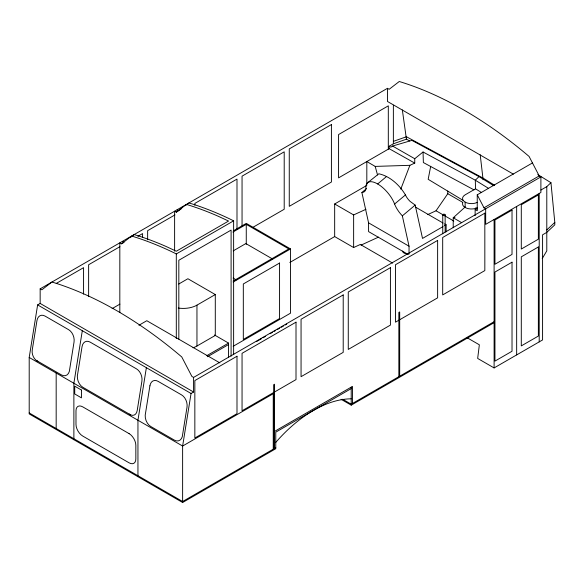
<?xml version="1.0" encoding="UTF-8"?>
<svg xmlns="http://www.w3.org/2000/svg" width="584" height="584" viewBox="0 0 584 584"><rect width="100%" height="100%" fill="white"/><g stroke="black" fill="none" stroke-linecap="round" stroke-linejoin="round"><path stroke-width="0.88" d="M351.218 388.608L275.772 432.167L275.772 448.716L182.624 502.495L29.2 413.917L29.2 357.459L37.631 304.899L40.157 303.439L193.581 392.017L193.581 377.417L540.894 176.894L540.894 192.472L485.676 224.351L485.676 208.773L483.99 207.802L477.245 194.822L532.462 162.943M82.308 330.69L73.876 383.257L73.876 439.716M146.372 367.679L137.948 420.246L137.948 476.697M193.581 392.017L191.056 393.477L182.624 446.037L182.624 502.495M430.7 166.309L428.167 179.303L463.2 200.451M400.785 189.128L409.888 165.323L414.749 163.097L414.749 158.724L423.05 151.993L475.31 180.208L488.158 188.143M542.207 258.603L546.792 250.872L546.792 186.632L550.953 182.704L537.776 174.572M427.795 214.554L436.036 210.78L447.789 193.713L447.789 191.019M493.728 185.705L479.004 176.609L475.31 180.208L475.537 188.829L481.647 192.596M546.792 229.95L554.8 222.402L550.953 182.704M465.192 206.977L453.221 217.781L453.221 227.723M367.321 182.996L378.826 173.784C390.068 176.193 399.719 185.223 405.435 194.939A17.608 10.308 34 0 0 410.019 201.327L415.18 205.101L422.524 238.425L442.979 226.614M408.26 254.522L368.577 231.607L368.577 222.847L361.883 192.494L366.613 188.53M361.883 192.494A17.936 7.818 50 0 0 365.927 187.479A20.652 9.001 50 0 1 377.658 183.96L386.542 176.514M409.041 254.091L409.041 246.207L402.347 215.854A17.936 7.818 50 0 1 394.587 204.028L405.435 194.939M402.347 215.854L415.18 205.101M119.822 312.608L119.822 242.842L121.508 243.82L131.619 236.031A398.047 229.811 60 0 1 174.718 253.127L176.302 253.938L233.622 220.84L233.622 354.678M130.539 237.352L134.152 234.571A398.047 229.811 60 0 1 166.389 246.616L176.302 251.229L228.563 221.051L218.65 216.445A398.047 229.811 60 0 0 186.413 204.393L176.302 212.182L174.616 211.211L174.616 251.142M176.302 212.182L181.719 208.495M186.055 205.159L188.946 202.933A398.047 229.811 60 0 1 232.045 220.037L233.622 220.84M479.004 176.609L411.881 140.379L392.565 146.037L390.871 147.204L389.156 146.234L389.156 148.672L338.574 177.872L338.574 134.554L388.309 105.843L388.309 149.154M40.157 303.439L40.157 288.839L387.469 88.315L389.156 89.294L399.266 81.505A398.047 229.811 60 0 1 529.089 156.454L539.207 175.923L540.894 176.894M121.508 243.82L124.034 242.36L122.348 241.382M56.254 283.437L83.57 267.662L83.57 294.102M119.91 246.689L88.629 264.742L88.629 296.65M137.89 236.308L142.584 233.593L142.584 237.243M174.959 214.905L147.642 230.673L147.642 239.79M233.702 230.636L246.266 223.38L290.525 248.93L290.525 313.17L233.184 346.276M232.936 232.045L246.266 224.351L288.839 248.93L233.177 281.065M389.156 146.234L393.368 143.803L406.435 139.182L409.632 140.905M112.084 308.629L119.91 304.118M252.982 227.286L284.204 209.262L284.204 151.833L242.053 176.164L242.053 226.307M233.235 250.85L245.849 243.572L272.509 258.967M178.726 284.028L187.895 278.736L215.292 294.555L215.292 335.435L196.954 346.02A19.374 11.184 0 0 1 192.939 347.801M289.832 262.471L334.668 236.586L334.668 203.977L366.818 185.413M138.919 325.266L146.796 320.718L219.839 362.883M233.191 282.028L290.525 248.93M178.244 308.038A19.374 11.184 0 0 0 196.954 305.14L215.292 294.555M475.537 188.829L465.141 194.83A8.942 5.161 0 0 0 464.871 201.969A8.942 5.161 0 0 0 477.216 202.429M206.721 355.714L228.563 343.1L228.563 357.539M207.502 356.722L228.563 344.56M444.555 225.701L446.132 224.796L446.132 231.804M475.135 215.635L475.135 209.503L477.508 208.138M483.99 207.802L539.207 175.923M256.799 341.399L261.53 338.669M263.107 337.764L265.472 336.399M270.195 333.668L272.56 332.303M274.137 331.391L275.714 330.486M277.291 329.573L279.656 328.208M281.233 327.296L283.59 325.93M285.167 325.025L286.744 324.113M540.894 190.041L546.792 186.632M274.509 431.437L352.481 386.418L352.481 403.456M275.772 447.745L182.624 501.525L29.2 412.946M494.108 321.689L351.218 404.186L342.633 399.23M341.071 399.295L351.218 405.157L494.108 322.66M467.215 337.8L479.354 344.808L477.668 358.437L494.108 367.927L542.58 339.939L542.58 234.812L546.792 232.381L554.8 224.84L554.8 222.402M334.668 203.977L353.634 214.927L365.964 209.284M334.668 236.586L353.634 247.536L360.343 244.462L392.601 263.085M361.051 245.112L378.498 237.126M393.368 141.372L406.435 136.744L483.107 178.135L494.67 185.274M454.994 217.409L453.221 217.781L461.652 222.65M366.818 184.529L366.818 161.564L375.191 166.403L409.888 165.323M37.799 361.277L36.113 360.284A8.417 5.738 71.1 0 1 32.237 350.028L36.953 320.594A9.534 6.497 71.1 0 1 45.048 316.083L68.649 329.704A9.534 6.497 71.1 0 1 74.044 342.012L69.328 371.439A9.621 6.555 71.1 0 1 61.4 374.906L36.303 360.408M474.004 189.888L423.364 162.549L423.05 151.993M389.156 148.672L414.749 163.097M392.565 146.037L414.749 158.724M513.351 174.142L387.469 101.463L387.469 88.315M447.789 193.713L462.608 202.276M475.135 209.503L477.245 210.722L477.245 194.822M436.036 210.78L442.986 214.788M444.526 215.678L453.797 221.029M415.779 207.276L443.015 223M444.57 223.898L446.132 224.796M368.577 222.847L409.041 246.207M177.142 209.751L178.828 210.722M233.126 278.086L236.257 279.897M214.489 334.975L228.563 343.1M40.157 288.839L41.844 289.81L51.961 282.021A398.047 229.811 60 0 1 181.777 356.97L191.895 376.439L193.581 377.417M37.631 304.899L191.056 393.477M130.758 414.947L82.899 387.316A9.621 6.555 71.1 0 1 77.336 376.059L82.052 346.633A9.534 6.497 71.1 0 1 90.148 342.122L136.51 368.884A9.534 6.497 71.1 0 1 141.905 381.191L137.189 410.618A8.417 5.738 71.1 0 1 130.947 415.034L129.261 414.085M29.2 357.459L182.624 446.037L273.246 393.718L273.246 449.206M475.646 207.962L477.201 208.904M375.191 166.403L377.541 174.988M402.347 109.945L406.435 139.182M480.209 154.782L483.107 179.762M539.207 193.443L539.207 341.888M516.658 206.466L516.658 354.904M494.108 219.482L494.108 367.927M465.141 202.13L465.141 207.481M445.139 214.861A1.19 0.686 0 0 1 443.351 215.452A1.19 0.686 0 0 1 443.351 214.262A1.19 0.686 0 0 1 445.139 214.861L445.139 232.031M442.752 214.861L442.752 233.841M399.69 376.198L399.69 311.951L398.85 312.44L398.85 376.687M393.368 105.23L393.368 143.803M353.634 214.927L353.634 247.601M351.218 387.148L351.218 405.157M274.509 448.476L274.509 384.228L273.662 384.717L273.662 448.957M246.266 224.351L246.266 244.258M236.994 229.227L236.994 179.084L194.844 203.422L194.844 205.247M231.096 356.152L231.096 230.089L178.828 260.26L178.828 339.165M196.954 305.14L196.954 346.02M176.302 253.938L176.302 338.603M56.174 373.037L56.174 428.517M477.216 207.787A8.942 5.161 0 0 1 466.66 208.189A8.942 5.161 0 0 1 462.827 202.495M407.355 253.828A4.767 2.752 0 0 1 402.58 251.076M377.658 183.96A20.652 9.001 50 0 1 394.587 204.028M275.772 442.387A119.946 69.248 -60 0 1 351.218 398.828M149.913 385.812L145.197 415.239A9.621 6.555 71.1 0 0 150.76 426.495L174.361 440.117A9.621 6.555 71.1 0 0 182.288 436.657L187.004 407.223A9.534 6.497 71.1 0 0 181.609 394.923L158.008 381.301A9.534 6.497 71.1 0 0 149.913 385.812M331.413 124.575L289.262 148.913L289.262 206.342L331.413 182.011L331.413 124.575M279.568 263.041L243.316 283.97L243.316 339.45L279.568 318.528L279.568 263.041M236.994 356.24L194.844 380.578L194.844 438.007L236.994 413.676L236.994 356.24M296.008 322.171L242.053 353.32L242.053 410.756L296.008 379.607L296.008 322.171M343.209 294.92L301.059 319.251L301.059 376.687L343.209 352.349L343.209 294.92M390.419 267.662L348.268 292L348.268 349.429L390.419 325.098L390.419 267.662M437.628 240.411L395.477 264.742L395.477 322.178L437.628 297.84L437.628 240.411M484.829 213.153L442.687 237.491L442.687 294.92L484.829 270.589L484.829 213.153M512.022 210.116L494.947 219.971L494.947 264.26L512.022 254.405L512.022 210.116M538.36 194.903L521.293 204.758L521.293 249.047L538.36 239.192L538.36 194.903M512.022 262.187L494.947 272.049L494.947 361.109L512.022 351.254L512.022 262.187M538.36 246.981L521.293 256.836L521.293 345.903L538.36 336.048L538.36 246.981M81.468 390.068L74.723 386.177L74.723 393.959L81.468 397.857L81.468 390.068M129.093 433.627L82.731 406.858A9.534 5.504 60 0 0 75.986 410.756L75.986 424.378A9.534 5.504 60 0 0 82.731 436.058L129.093 462.827A9.534 5.504 60 0 0 135.838 458.936L135.838 445.307A9.534 5.504 60 0 0 129.093 433.627"/></g></svg>
